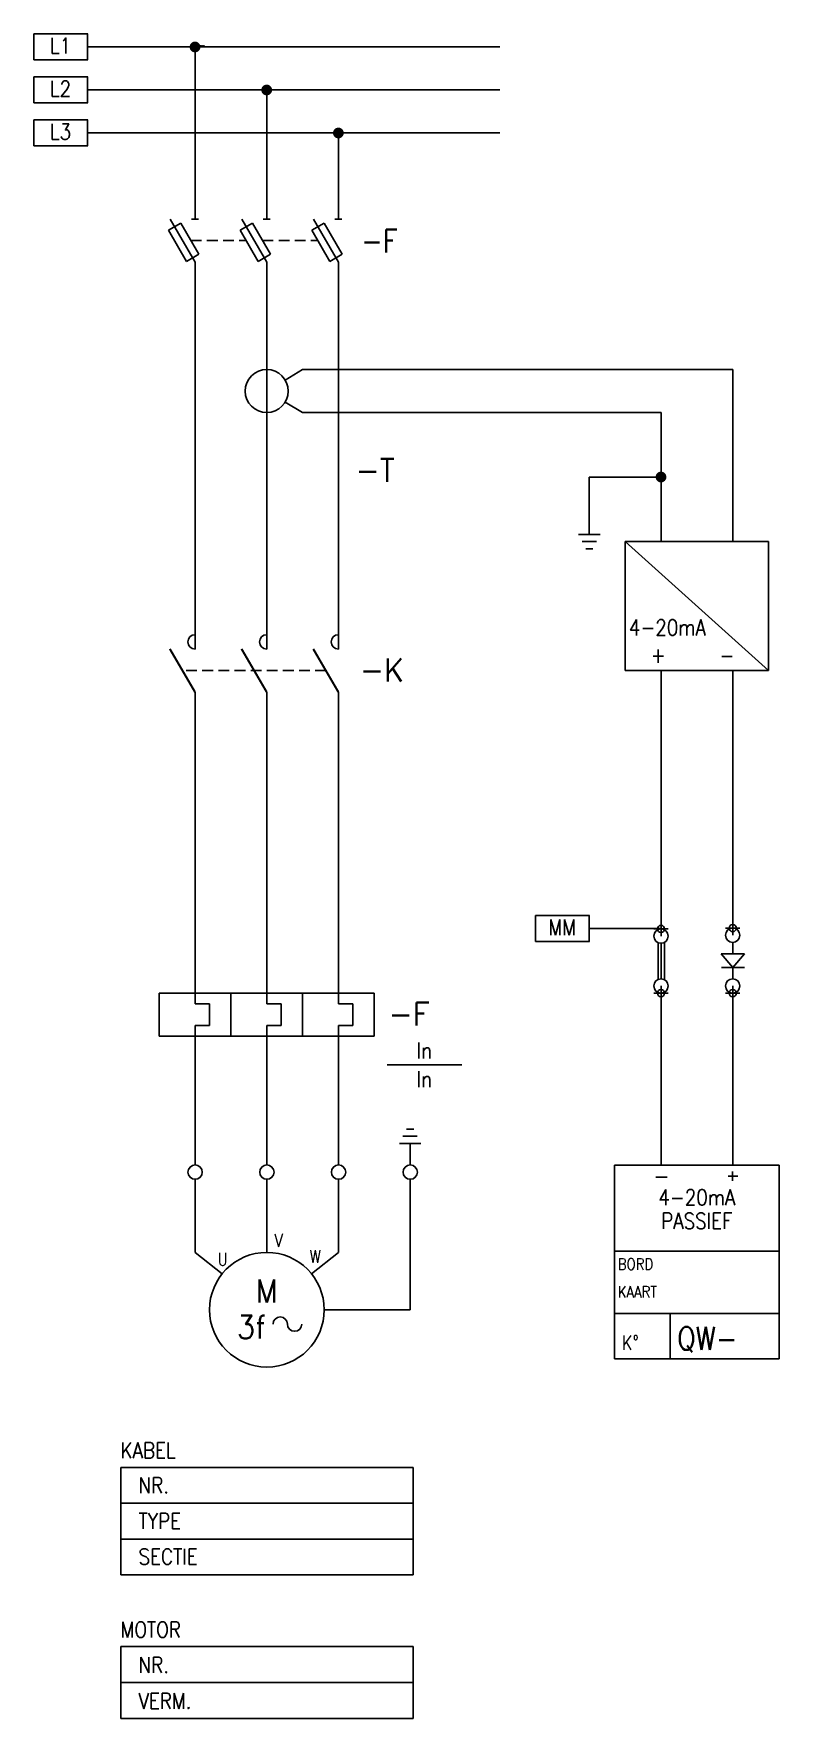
# Model space of a CAD drawing. Extents: x 100 to 204, y 28 to 263.
import ezdxf
from ezdxf.enums import TextEntityAlignment as Align

# ---------------------------------------------------------------- set-up
doc = ezdxf.new("R2010")
doc.units = 0
doc.header["$LTSCALE"] = 6
doc.header["$MEASUREMENT"] = 0
doc.header["$PDMODE"] = 34
doc.linetypes.add('DASHED', pattern=[0.75, 0.5, -0.25])
doc.linetypes.add('HIDDEN', pattern=[0.375, 0.25, -0.125])
doc.layers.get('0').update_dxf_attribs({"linetype": 'CONTINUOUS'})
for name, color, linetype in [('1', 8, 'CONTINUOUS'), ('10', 8, 'DASHED'), ('11', 30, 'DASHED'), ('12', 30, 'DASHED'), ('2', 62, 'CONTINUOUS'), ('3', 30, 'CONTINUOUS'), ('C', 7, 'CONTINUOUS')]:
    doc.layers.add(name, color=color, linetype=linetype)
doc.styles.add('DINY', font='SIMPLEX', dxfattribs={"width": 0.95})
doc.styles.add('ROMANS', font='ROMANS', dxfattribs={"width": 0.85})
doc.styles.get("Standard").update_dxf_attribs({"font": 'simplex', "width": 0.85})

# ---------------------------------------------------------------- blocks, each defined once
blk = doc.blocks.new('DOP')
at = {"layer": '1', "const_width": 0.7}
blk.add_lwpolyline([(-0.4, 0, 1), (0.4, 0, 1)], format="xyb", close=True, dxfattribs=at)
blk = doc.blocks.new('POT')
at = {"layer": '1'}
for p, q in [((0.03, 1.85), (-7.5, 1.85)), ((-7.5, 1.85), (-7.5, -1.81)), ((0, -1.81), (0, 1.85)), ((-7.5, -1.81), (0.03, -1.81))]:
    blk.add_line(p, q, dxfattribs=at)
at = {"layer": '1', "style": 'ROMANS', "width": 0.85}
blk.add_attdef('POTVAL', text='', height=2.2, dxfattribs=at).set_placement((-3.77, -0.93), align=Align.CENTER)
blk = doc.blocks.new('KLANA')
at = {"layer": '1'}
for p, q in [((0.47, 1.89), (0.47, 7.08)), ((-0.39, 7.04), (-0.39, 1.92)), ((0, 2), (0, 6.96))]:
    blk.add_line(p, q, dxfattribs=at)
for centre in [(0, 7.96), (0, 1)]:
    blk.add_circle(centre, 1, dxfattribs=at)
at = {"layer": 'C', "color": 2}
blk.add_point((0, 8.96), dxfattribs=at)
at = {"layer": 'C', "color": 1}
blk.add_point((0, 0), dxfattribs=at)
at = {"layer": '10', "style": 'ROMANS', "width": 0.85}
blk.add_attdef('T1', (1.54, 3.22), '', height=2.2, dxfattribs=at)
at = {"layer": '11', "style": 'ROMANS', "width": 0.85}
blk.add_attdef('MATCODE', text='', height=2.2, dxfattribs=at).set_placement((-1.97, 3.22), align=Align.RIGHT)
blk = doc.blocks.new('KLDI')
at = {"layer": '1'}
for p, q in [((0, 7.07), (0, 5.47)), ((-1.59, 5.47), (0.04, 3.58)), ((0, 1.99), (0, 3.58))]:
    blk.add_line(p, q, dxfattribs=at)
for centre in [(0, 8.08), (0, 1)]:
    blk.add_circle(centre, 1, dxfattribs=at)
at = {"layer": '2'}
for p, q in [((-1.59, 5.47), (1.64, 5.47)), ((1.64, 5.47), (0.04, 3.58)), ((-1.56, 3.58), (1.64, 3.58))]:
    blk.add_line(p, q, dxfattribs=at)
at = {"layer": 'C', "color": 2}
blk.add_point((0, 9.08), dxfattribs=at)
at = {"layer": 'C', "color": 1}
blk.add_point((0, 0), dxfattribs=at)
at = {"layer": '10', "style": 'ROMANS', "width": 0.85}
blk.add_attdef('T1', (1.86, 3.34), '', height=2.2, dxfattribs=at)
at = {"layer": '11', "style": 'ROMANS', "width": 0.85}
blk.add_attdef('MATCODE', text='', height=2.2, dxfattribs=at).set_placement((-2.89, 3.34), align=Align.RIGHT)
blk = doc.blocks.new('AARD')
at = {"layer": '1'}
for p, q in [((0, 0), (0, -2)), ((-1.5, -2), (1.5, -2)), ((1, -3), (-1, -3)), ((-0.5, -4), (0.5, -4))]:
    blk.add_line(p, q, dxfattribs=at)
blk = doc.blocks.new('SCHZEK3')
at = {"layer": '1'}
for p, q in [((-23.71, 4.42), (-21.98, 5.42)), ((-20, 0), (-23.46, 6)), ((-21.98, 5.42), (-19.48, 1.09)), ((-20.5, 6), (-19.5, 6)), ((-13.71, 4.42), (-11.98, 5.42)), ((-10, 0), (-13.46, 6)), ((-11.98, 5.42), (-9.48, 1.09)), ((-10.5, 6), (-9.5, 6)), ((-3.71, 4.42), (-1.98, 5.42)), ((0, 0), (-3.46, 6)), ((-1.98, 5.42), (0.52, 1.09)), ((-0.5, 6), (0.5, 6)), ((-21.21, 0.09), (-23.71, 4.42)), ((-11.21, 0.09), (-13.71, 4.42)), ((-1.21, 0.09), (-3.71, 4.42)), ((-19.48, 1.09), (-21.21, 0.09)), ((-9.48, 1.09), (-11.21, 0.09)), ((0.52, 1.09), (-1.21, 0.09))]:
    blk.add_line(p, q, dxfattribs=at)
at = {"layer": '1', "linetype": 'HIDDEN'}
for p, q in [((-20.58, 3), (-12.89, 3)), ((-10.58, 3), (-2.89, 3))]:
    blk.add_line(p, q, dxfattribs=at)
at = {"layer": '1', "style": 'DINY', "width": 0.95}
blk.add_attdef('ZEKVAL', (3, -3), '', height=2.2, dxfattribs=at)
at = {"layer": '11', "style": 'ROMANS', "width": 0.85}
blk.add_attdef('LOCCODE', (3.41, 6.57), '', height=3.2, dxfattribs=at)
at = {"layer": '12', "style": 'ROMANS', "width": 0.85}
blk.add_attdef('MATCODE', (3.16, 1.33), '', height=3.2, dxfattribs=at)
blk = doc.blocks.new('KONT3')
at = {"layer": '1', "linetype": 'HIDDEN'}
blk.add_line((-1.73, 3), (-21.73, 3), dxfattribs=at)
at = {"layer": '1', "const_width": 0.3}
for points in [[(-20, 0), (-23.51, 6.02)], [(-10, 0), (-13.51, 6.02)], [(0, 0), (-3.51, 6.02)]]:
    blk.add_lwpolyline(points, dxfattribs=at)
at = {"layer": '1'}
for centre in [(-20, 7), (-10, 7), (0, 7)]:
    blk.add_arc(centre, 1, 90, 270, dxfattribs=at)
at = {"layer": '10', "style": 'DINY', "width": 0.95}
for tag, p in [('T6', (-22, 7)), ('T5', (-12, 7)), ('T4', (-2, 7)), ('T3', (-22, -3)), ('T2', (-12, -3)), ('T1', (-2, -3))]:
    blk.add_attdef(tag, text='', height=2.2, dxfattribs=at).set_placement(p, align=Align.RIGHT)
at = {"layer": '11', "style": 'ROMANS', "width": 0.85}
blk.add_attdef('LOCCODE', (3.66, 6.75), '', height=3.2, dxfattribs=at)
at = {"layer": '12', "style": 'DINY', "width": 0.95}
blk.add_attdef('MATCODE', (3, 1.5), '', height=3.2, dxfattribs=at)
blk = doc.blocks.new('THERMIEK')
at = {"layer": '1'}
for p, q in [((-25, 6), (5, 6)), ((-25, 0), (-25, 6)), ((-20, 6), (-20, 4.5)), ((-15, 6), (-15, 0)), ((-10, 6), (-10, 4.5)), ((-5, 0), (-5, 6)), ((0, 6), (0, 4.5)), ((5, 6), (5, 0)), ((-20, 4.5), (-18, 4.5)), ((-18, 4.5), (-18, 1.5)), ((-10, 4.5), (-8, 4.5)), ((-8, 4.5), (-8, 1.5)), ((0, 4.5), (2, 4.5)), ((2, 4.5), (2, 1.5)), ((5, 0), (-25, 0)), ((-18, 1.5), (-20, 1.5)), ((-20, 1.5), (-20, 0)), ((-8, 1.5), (-10, 1.5)), ((-10, 1.5), (-10, 0)), ((2, 1.5), (0, 1.5)), ((0, 1.5), (0, 0)), ((6.8, -4), (17.2, -4))]:
    blk.add_line(p, q, dxfattribs=at)
at = {"layer": '1', "style": 'ROMANS', "width": 0.85}
for tag, p in [('NOMINALESTROOM', (12, -2)), ('INSTELBEREIK', (12, -6))]:
    blk.add_attdef(tag, text='', height=2.2, dxfattribs=at).set_placement(p, align=Align.MIDDLE)
at = {"layer": '10', "style": 'DINY', "width": 0.95}
for tag, p in [('T6', (-22, 7)), ('T5', (-12, 7)), ('T4', (-2, 7)), ('T3', (-22, -3)), ('T2', (-12, -3)), ('T1', (-2, -3))]:
    blk.add_attdef(tag, text='', height=2.2, dxfattribs=at).set_placement(p, align=Align.RIGHT)
at = {"layer": '11', "style": 'ROMANS', "width": 0.85}
blk.add_attdef('LOCCODE', (7.4, 6.74), '', height=3.2, dxfattribs=at)
at = {"layer": '12', "style": 'DINY', "width": 0.95}
blk.add_attdef('MATCODE', (7, 1.5), '', height=3.2, dxfattribs=at)
blk = doc.blocks.new('TRI')
at = {"layer": '1'}
for p, q in [((0, 6), (-2.43, 4.54)), ((-2.43, 1.46), (0, 0))]:
    blk.add_line(p, q, dxfattribs=at)
blk.add_circle((-5, 3), 3, dxfattribs=at)
at = {"layer": '11', "style": 'ROMANS', "width": 0.85}
blk.add_attdef('LOCCODE', (6.87, -4.79), '', height=3.2, dxfattribs=at)
at = {"layer": '12', "style": 'DINY', "width": 0.95}
blk.add_attdef('MATCODE', (7.38, -9.66), '', height=3.2, dxfattribs=at)
blk = doc.blocks.new('MOTOR')
at = {"layer": '1'}
for p, q in [((10.5, 5.04), (9.5, 5.04)), ((11.5, 3.04), (8.5, 3.04)), ((9, 4.04), (11, 4.04)), ((10, 0.04), (10, 3.04)), ((-19.98, -12.17), (-19.98, -1.97)), ((-9.98, -12.17), (-9.98, -1.97)), ((0.02, -12.17), (0.02, -1.97)), ((10.02, -20.17), (10.02, -1.97)), ((-19.98, -12.17), (-16.23, -15.17)), ((-3.74, -15.17), (0.02, -12.17)), ((-1.98, -20.17), (10.02, -20.17)), ((-30.37, -42.17), (10.41, -42.17)), ((-30.37, -42.17), (-30.37, -57.17)), ((10.41, -42.17), (10.41, -57.17)), ((-30.37, -47.17), (10.41, -47.17)), ((-30.37, -52.17), (10.41, -52.17)), ((-30.37, -57.17), (10.41, -57.17)), ((-30.37, -67.17), (10.41, -67.17)), ((-30.37, -67.17), (-30.37, -77.17)), ((10.41, -67.17), (10.41, -77.17)), ((-30.37, -72.17), (10.41, -72.17)), ((-30.37, -77.17), (10.41, -77.17))]:
    blk.add_line(p, q, dxfattribs=at)
for centre in [(-19.98, -0.97), (-9.98, -0.97), (0.02, -0.97), (10.02, -0.97)]:
    blk.add_circle(centre, 1, dxfattribs=at)
for centre, start, end in [((-8.11, -22.17), 0, 180), ((-6.11, -22.17), 180, 0)]:
    blk.add_arc(centre, 1, start, end, dxfattribs=at)
at = {"layer": '3'}
blk.add_circle((-9.98, -20.17), 8, dxfattribs=at)
at = {"layer": '1', "width": 0.85}
for s, p in [('V', (-8.93, -11.38)), ('U', (-16.87, -14.01)), ('W', (-4.04, -13.64))]:
    blk.add_text(s, height=1.8, dxfattribs=at).set_placement(p)
at = {"layer": '1', "style": 'DINY', "width": 0.95}
blk.add_text('M', height=3.2, dxfattribs=at).set_placement((-9.98, -19.17), align=Align.CENTER)
at = {"layer": '1'}
for s, height, style, width, p in [('3f', 3.2, 'DINY', 0.95, (-14.2, -24.17)), ('KABEL', 2.2, 'ROMANS', 0.85, (-30.38, -40.89)), ('NR.', 2.2, 'ROMANS', 0.85, (-27.87, -45.77)), ('TYPE', 2.2, 'ROMANS', 0.85, (-27.87, -50.75)), ('SECTIE', 2.2, 'ROMANS', 0.85, (-27.87, -55.7)), ('MOTOR', 2.2, 'ROMANS', 0.85, (-30.38, -65.89)), ('NR.', 2.2, 'ROMANS', 0.85, (-27.87, -70.83)), ('VERM.', 2.2, 'ROMANS', 0.85, (-27.87, -75.84))]:
    blk.add_text(s, height=height, dxfattribs=dict(at, style=style, width=width)).set_placement(p)
at = {"layer": '1', "width": 0.85}
for tag, p in [('NR1', (-2.09, -45.86)), ('TYPE', (-2.09, -50.86)), ('SECTIE', (-2.09, -55.86)), ('NR2', (-2.09, -70.86)), ('VERMOGEN', (-2.09, -75.86))]:
    blk.add_attdef(tag, text='', height=2.2, dxfattribs=at).set_placement(p, align=Align.CENTER)
at = {"layer": '10', "width": 0.85}
blk.add_attdef('MATCODE', text='', height=2.2, dxfattribs=at).set_placement((-21.81, 0.07), align=Align.RIGHT)
for tag, p in [('T4', (-18.46, 0.11)), ('T3', (-8.46, 0.11)), ('T2', (1.54, 0.11)), ('T1', (11.54, 0.11))]:
    blk.add_attdef(tag, p, '', height=2.2, dxfattribs=at)
blk = doc.blocks.new('V115AE')
at = {"layer": '1'}
for p, q in [((-6.5, -12), (16.5, -12)), ((-6.5, -20.67), (16.5, -20.67)), ((1.27, -27), (1.27, -20.67))]:
    blk.add_line(p, q, dxfattribs=at)
at = {"layer": '10'}
for p, q in [((-0.7, -1.65), (0.84, -1.65)), ((9.39, -1.52), (10.73, -1.52)), ((9.96, -0.88), (9.96, -2.17))]:
    blk.add_line(p, q, dxfattribs=at)
at = {"layer": '3'}
for p, q in [((-6.5, 0), (-6.5, -27)), ((-6.5, 0), (16.5, 0)), ((16.5, 0), (16.5, -27)), ((-6.5, -27), (16.5, -27))]:
    blk.add_line(p, q, dxfattribs=at)
at = {"layer": '1', "width": 0.85}
for p in [(3.89, -30.05), (7.5, -30)]:
    blk.add_attdef('BENAMING', text='', height=2.2, rotation=90, dxfattribs=at).set_placement(p, align=Align.RIGHT)
at = {"layer": '10', "width": 0.85}
for s, p in [('4-20mA', (5, -5.59)), ('PASSIEF', (5, -8.87))]:
    blk.add_text(s, height=2.2, dxfattribs=at).set_placement(p, align=Align.CENTER)
at = {"layer": '10', "style": 'ROMANS', "width": 0.85}
for s, p in [('BORD', (-6.04, -14.6)), ('KAART', (-6.04, -18.47))]:
    blk.add_text(s, height=1.6, dxfattribs=at).set_placement(p)
at = {"layer": '10', "width": 0.85}
blk.add_text('K%%d', height=2, dxfattribs=at).set_placement((-5.5, -25.77))
for tag, p in [('PLC_NRL', (1.66, 1.69)), ('PLC_NRR', (11.66, 1.69))]:
    blk.add_attdef(tag, p, '', height=2.2, dxfattribs=at)
for tag, height, p in [('LOCCODE', 2.2, (8.22, -15.92)), ('KAART', 2.2, (8.22, -19.37)), ('NRKANAAL', 2, (-1, -25.77))]:
    blk.add_attdef(tag, text='', height=height, dxfattribs=at).set_placement(p, align=Align.CENTER)
at = {"layer": '11', "width": 0.85}
blk.add_attdef('ADRES', (2.27, -25.77), '', height=3.2, dxfattribs=at)
blk = doc.blocks.new('INOMV2')
at = {"layer": '1'}
blk.add_line((-5, 18), (15, 0), dxfattribs=at)
at = {"layer": '3'}
for p, q in [((-5, 0), (-5, 18)), ((-5, 18), (15, 18)), ((15, 18), (15, 0)), ((15, 0), (-5, 0))]:
    blk.add_line(p, q, dxfattribs=at)
at = {"layer": '1', "style": 'ROMANS', "width": 0.85}
for tag, p in [('+', (-1.42, 1.06)), ('-', (8.18, 1.01))]:
    blk.add_attdef(tag, p, '', height=2.2, dxfattribs=at)
at = {"layer": '10', "width": 0.85}
blk.add_text('4-20mA', height=2.2, dxfattribs=at).set_placement((-4.48, 4.91))
blk.add_attdef('&', text='', height=2.2, dxfattribs=at).set_placement((12.66, 12.99), align=Align.RIGHT)
at = {"layer": '12', "width": 0.85}
blk.add_attdef('MATCODE', (17.5, 0), '', height=2.2, dxfattribs=at)

msp = doc.modelspace()

# ---------------------------------------------------------------- linework, layer by layer
at = {"layer": '1'}
for p, q in [((107.5, 261), (165, 261)), ((122.5, 261), (122.5, 237)), ((107.5, 255), (165, 255)), ((132.5, 255), (132.5, 237)), ((107.5, 249), (165, 249)), ((142.5, 249), (142.5, 237)), ((122.5, 231), (122.5, 177)), ((132.5, 231), (132.5, 177)), ((142.5, 231), (142.5, 177)), ((137.5, 216), (197.5, 216)), ((197.5, 216), (197.5, 192)), ((137.5, 210), (187.5, 210)), ((187.5, 210), (187.5, 192)), ((177.5, 201), (187.5, 201)), ((177.5, 195), (177.5, 201)), ((187.5, 174), (187.5, 138)), ((197.5, 174), (197.5, 138)), ((122.5, 171), (122.5, 129)), ((132.5, 171), (132.5, 129)), ((142.5, 171), (142.5, 129)), ((187.5, 165), (187.5, 168)), ((197.5, 165), (197.5, 168)), ((187.5, 138), (177.5, 138)), ((187.5, 129), (187.5, 105)), ((197.5, 129), (197.5, 105)), ((122.5, 123), (122.5, 105)), ((132.5, 123), (132.5, 105)), ((142.5, 123), (142.5, 105))]:
    msp.add_line(p, q, dxfattribs=at)

# ---------------------------------------------------------------- block references
for name, p, values in [('POT', (107.5, 261), {'POTVAL': 'L1'}), ('POT', (107.5, 255), {'POTVAL': 'L2'}), ('POT', (107.5, 249), {'POTVAL': 'L3'}), ('SCHZEK3', (142.5, 231), {'MATCODE': '-F'}), ('TRI', (137.5, 210), {'MATCODE': '-T'}), ('INOMV2', (187.5, 174), {'+': '+', '-': '-'}), ('KONT3', (142.5, 171), {'MATCODE': '-K'}), ('POT', (177.5, 138), {'POTVAL': 'MM'}), ('THERMIEK', (142.5, 123), {'MATCODE': '-F', 'NOMINALESTROOM': 'In', 'INSTELBEREIK': 'In'}), ('V115AE', (187.5, 105), {'ADRES': 'QW-'})]:
    msp.add_blockref(name, p, dxfattribs=at).add_auto_attribs(values)
for name, p in [('DOP', (122.5, 261)), ('DOP', (132.5, 255)), ('DOP', (142.5, 249)), ('DOP', (187.5, 201)), ('AARD', (177.5, 195)), ('KLANA', (187.5, 129)), ('KLDI', (197.5, 129)), ('MOTOR', (142.5, 105))]:
    msp.add_blockref(name, p, dxfattribs=at)

# ---------------------------------------------------------------- texts
at = {"flags": 1}
msp.add_attdef('SYMBTYPE', (122.5, 261), 'X', height=0.2, dxfattribs=at)

doc.saveas('drawing.dxf')
